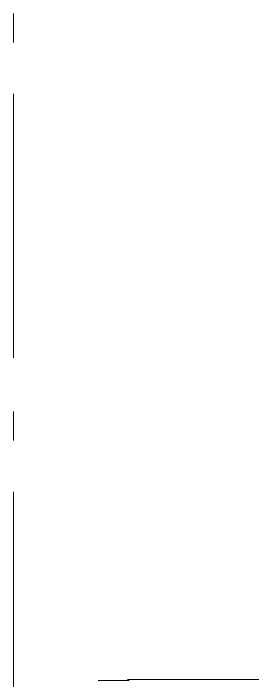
# Model space of a CAD drawing. Header units: millimetres. Extents: x -136833 to 49383, y -8033 to 344618.
# Drawn here: x 52 to 506, y 20763 to 22027 of the extents above; entities that cross this region are included whole.
import ezdxf

# ---------------------------------------------------------------- set-up
doc = ezdxf.new("R2010")
doc.units = ezdxf.units.MM
doc.layers.add('PDF _Геометрия', color=7, linetype='Continuous', true_color=0x1d1d1d)

msp = doc.modelspace()

# ---------------------------------------------------------------- linework, layer by layer
at = {"layer": 'PDF _Геометрия', "color": 7, "lineweight": 9}
for points in [[(52.5, 21971.5), (52.5, 22026.5)], [(52.5, 21374.6), (52.5, 21874.2)], [(52.5, 21218), (52.5, 21273)], [(52.5, 20621.1), (52.5, 21120.6)], [(268.6, 20765), (780.7, 20765), (780.7, 21061.3)], [(212.9, 20763.6), (271.8, 20763.6)]]:
    msp.add_lwpolyline(points, dxfattribs=at)

doc.saveas('drawing.dxf')
